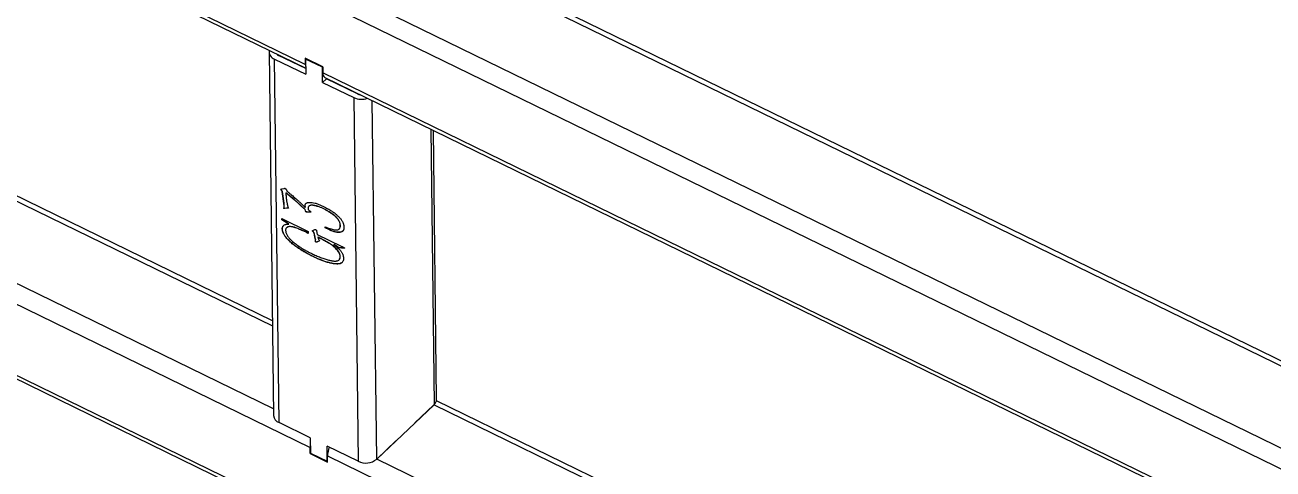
# Model space of a CAD drawing. Header units: millimetres. Extents: x 0 to 14850, y 0 to 10500.
# Drawn here: x 7003 to 9513, y 3374 to 4267 of the extents above; entities that cross this region are included whole.
import ezdxf

# ---------------------------------------------------------------- set-up
doc = ezdxf.new("R2010")
doc.units = ezdxf.units.MM
doc.header["$LTSCALE"] = 50

msp = doc.modelspace()

# ---------------------------------------------------------------- linework, layer by layer
for p, q in [((10061.4, 3156.3), (2368.5, 6907.5)), ((2353.1, 6873.2), (10046, 3121.9)), ((10058.9, 2064.1), (2366.1, 5815.4)), ((2370.1, 5806.2), (10062.9, 2054.9)), ((7567.1, 4187.7), (4835.5, 5519.8)), ((4839.5, 5510.6), (7567.9, 4180.2)), ((5059.4, 4852.5), (7501, 3661.8)), ((7500.9, 3672.2), (5064.2, 4860.4)), ((4845, 4749.5), (7576.6, 3417.5)), ((7503.1, 3495.2), (4944, 4743.1)), ((7731.2, 4458.2), (10176.7, 3265.6)), ((10186.3, 3271.3), (7743.2, 4462.6)), ((7494.3, 4213), (7503.2, 3481.8)), ((7505.3, 4198.5), (7568, 4167.9)), ((7514.3, 3467.3), (7505.3, 4198.5)), ((7510.3, 4208.3), (7510.3, 4207.8)), ((7567.9, 4179.2), (7513.1, 4205.9)), ((7602.1, 4183.1), (7567, 4200.2)), ((7567, 4200.2), (7567.1, 4187.7)), ((7568.7, 4199.4), (7567.7, 4198.4)), ((7567.7, 4198.4), (7568, 4167.9)), ((7601.4, 4181.9), (7567.7, 4198.4)), ((7602.1, 4182.6), (7601.4, 4181.9)), ((7601.8, 4151.5), (7601.4, 4181.9)), ((7602.1, 4183.1), (7602.2, 4170.6)), ((10047.7, 2978.1), (7602.2, 4170.6)), ((7609.6, 4158.9), (7601.8, 4151.5)), ((7601.8, 4151.5), (7664.5, 4120.9)), ((7606.2, 4161.5), (10051.7, 2969)), ((7609.6, 4158.9), (7609.6, 4159.8)), ((7672.4, 4128.3), (7609.6, 4158.9)), ((7627.7, 4150.1), (7627.7, 4151)), ((7646.4, 4141.9), (7646.5, 4140.9)), ((7664.5, 4120.9), (7673.5, 3389.6)), ((7710.8, 3393.9), (7701.9, 4114.8)), ((7819.3, 4057.5), (7826.1, 3503.3)), ((7831.2, 3514.2), (7824.6, 4055)), ((7519.1, 3934.5), (7517.5, 3936.7)), ((7519.3, 3934.7), (7517.9, 3936.7)), ((7519.3, 3934.7), (7519.1, 3934.5)), ((7520.9, 3931.9), (7519.1, 3934.5)), ((7521.1, 3932.1), (7519.3, 3934.7)), ((7520.4, 3937.3), (7525.1, 3938.4)), ((7521.1, 3932.1), (7520.9, 3931.9)), ((7524, 3908.3), (7520.9, 3931.9)), ((7524.3, 3908.5), (7521.1, 3932.1)), ((7528.1, 3929.6), (7527.9, 3929.3)), ((7544.5, 3915.6), (7527.9, 3929.3)), ((7544.7, 3915.9), (7528.1, 3929.6)), ((7529.1, 3935.2), (7530.9, 3932.4)), ((7544.7, 3915.9), (7544.5, 3915.6)), ((7524.3, 3908.5), (7524, 3908.3)), ((7524.3, 3902.6), (7524, 3908.3)), ((7524.6, 3902.8), (7524.3, 3908.5)), ((7524.6, 3902.8), (7524.3, 3902.6)), ((7533.1, 3898.8), (7525.9, 3898)), ((7526.2, 3898.2), (7525.9, 3898)), ((7533, 3899), (7526.2, 3898.2)), ((7529.4, 3913.4), (7530.4, 3907.6)), ((7532.3, 3901), (7533.1, 3898.8)), ((7555.8, 3910.9), (7566.9, 3900.2)), ((7566.9, 3896), (7566.6, 3895.8)), ((7567.6, 3893), (7566.6, 3895.8)), ((7567.2, 3900.4), (7566.9, 3900.2)), ((7567.8, 3893.3), (7566.9, 3896)), ((7567.8, 3893.3), (7567.6, 3893)), ((7568.2, 3891.3), (7567.6, 3893)), ((7568.5, 3891.5), (7567.8, 3893.3)), ((7568.5, 3891.5), (7568.2, 3891.3)), ((7570.4, 3890.9), (7570.1, 3890.7)), ((7576.1, 3890.6), (7570.1, 3890.7)), ((7576.4, 3890.8), (7570.4, 3890.9)), ((7572.8, 3898.9), (7573.2, 3895.9)), ((7573.2, 3895.9), (7575.7, 3893.4)), ((7576.4, 3890.8), (7576.1, 3890.6)), ((7595, 3901.3), (7594.8, 3901.1)), ((7520.2, 3877.5), (7572.9, 3851.7)), ((7520.2, 3875.3), (7520.2, 3877.5)), ((7520.5, 3875.6), (7520.2, 3875.3)), ((7534, 3866.5), (7520.2, 3875.3)), ((7520.5, 3875.6), (7520.4, 3877.3)), ((7534.3, 3866.7), (7520.5, 3875.6)), ((7531, 3866.6), (7534, 3866.5)), ((7534.3, 3866.7), (7534, 3866.5)), ((7521.1, 3856.9), (7520.8, 3856.7)), ((7572.9, 3851.7), (7573.2, 3847.9)), ((7581.2, 3852.8), (7586.5, 3855.4)), ((7583.2, 3850.7), (7581.2, 3852.8)), ((7583.5, 3851), (7581.6, 3852.9)), ((7583.5, 3851), (7583.2, 3850.7)), ((7585.9, 3845.3), (7585.6, 3845)), ((7586.6, 3840), (7585.6, 3845)), ((7586.9, 3840.2), (7585.9, 3845.3)), ((7586.9, 3840.2), (7586.6, 3840)), ((7587.9, 3836.1), (7586.9, 3840.2)), ((7589.4, 3854.4), (7589.6, 3853.1)), ((7589.6, 3853.1), (7590.8, 3845.8)), ((7590.8, 3845.8), (7639.3, 3822.2)), ((7592.7, 3840.4), (7592.4, 3840.1)), ((7598.3, 3837.1), (7592.4, 3840.1)), ((7598.5, 3837.3), (7592.7, 3840.4)), ((7607.1, 3858.9), (7607.1, 3860.8)), ((7607.4, 3859.1), (7607.1, 3858.9)), ((7614.7, 3855.4), (7607.1, 3858.9)), ((7607.4, 3859.1), (7607.3, 3861)), ((7614.9, 3855.6), (7607.4, 3859.1)), ((7614.9, 3855.6), (7614.7, 3855.4)), ((7637.7, 3864.6), (7637.4, 3864.4)), ((7587.6, 3835.8), (7586.6, 3840)), ((7587.9, 3836.1), (7587.6, 3835.8)), ((7587.7, 3831.6), (7587.6, 3835.8)), ((7587.9, 3831.8), (7587.7, 3831.6)), ((7587.9, 3831.8), (7587.9, 3836.1)), ((7595.4, 3832.9), (7590.4, 3830.4)), ((7590.7, 3830.7), (7590.4, 3830.4)), ((7595.4, 3833), (7590.7, 3830.7)), ((7594.2, 3835.6), (7595.4, 3832.9)), ((7598.5, 3837.3), (7598.3, 3837.1)), ((7625, 3825.3), (7624.8, 3825.1)), ((7631.8, 3820.6), (7624.8, 3825.1)), ((7632, 3820.8), (7625, 3825.3)), ((7632, 3820.8), (7631.8, 3820.6)), ((7633.7, 3819.1), (7631.8, 3820.6)), ((7634, 3819.3), (7632, 3820.8)), ((7634, 3819.3), (7633.7, 3819.1)), ((7636.9, 3818.8), (7636.6, 3818.6)), ((7639.9, 3818.5), (7636.6, 3818.6)), ((7640.2, 3818.8), (7636.9, 3818.8)), ((7640.2, 3818.8), (7639.9, 3818.5)), ((7642.4, 3818.2), (7639.9, 3818.5)), ((7642.7, 3818.4), (7640.2, 3818.8)), ((7642.7, 3818.4), (7642.4, 3818.2)), ((7564.6, 3811.2), (7564.3, 3811)), ((7637.5, 3800.1), (7637.3, 3799.9)), ((7826.1, 3503.3), (7710.8, 3393.9)), ((7787.7, 3466.8), (7825.9, 3503.1)), ((7825.9, 3503.1), (7825.9, 3503.1)), ((7825.9, 3503), (7825.9, 3503.1)), ((7826.1, 3503.3), (10065.3, 2411.4)), ((10065.2, 2421.8), (7830.9, 3511.3)), ((7577, 3436.7), (7514.3, 3467.3)), ((7787.7, 3466.8), (7787.7, 3466.8)), ((7576.7, 3405), (7576.6, 3417.5)), ((7577, 3436.7), (7577.4, 3406.2)), ((7673.5, 3389.6), (7610.8, 3420.2)), ((7611.1, 3389.8), (7610.8, 3420.2)), ((7711, 3394.1), (7749.2, 3430.4)), ((7749.2, 3430.4), (7749.2, 3430.4)), ((7749.2, 3430.4), (7749.2, 3430.4)), ((7577.8, 3406), (7576.7, 3405)), ((7576.7, 3405), (7611.8, 3387.9)), ((7577.4, 3406.2), (7611.1, 3389.8)), ((7611.8, 3390.4), (7611.1, 3389.8)), ((7611.7, 3400.4), (10057.2, 2207.9)), ((7611.8, 3387.9), (7611.7, 3400.4)), ((10067.3, 2244.8), (7710.8, 3393.9)), ((7711, 3394.2), (7711, 3394.1))]:
    msp.add_line(p, q)
at = {"flags": 128}
for points in [[(7567.1, 4187.7), (7567.4, 4184.6), (7567.9, 4182.8)], [(7577.2, 3423.8), (7576.8, 3421.1), (7576.6, 3417.5)]]:
    msp.add_lwpolyline(points, dxfattribs=at)
for centre, radius, start, end in [((7510.6, 4213.8), 16.2, 172.5338, 250.7171), ((7517.8, 4216), 11.1, 221.4233, 245.2269), ((7611.6, 4169.3), 9.48, 171.7327, 235.0995), ((7680, 4154.4), 36.9, 245.2261, 289.3102), ((7679.7, 4143.7), 17.1, 244.6283, 262.1464), ((7816.6, 3514.4), 14.6, 310.6879, 359.2426), ((7520.3, 3483.3), 17.1, 185.0262, 249.4236), ((7657.5, 3398.8), 45.9, 155.5444, 178.0115), ((7688.7, 3421.1), 35, 244.2088, 308.9722)]:
    msp.add_arc(centre, radius, start, end)
for points, knots in [([(7517.5, 3936.7), (7517.6, 3936.7), (7517.8, 3936.7), (7518.4, 3936.8), (7519.2, 3937.1), (7520, 3937.2), (7520.4, 3937.3)], [0, 0, 0, 0, 0.05996, 0.245803, 0.562338, 1, 1, 1, 1]), ([(7525.1, 3938.4), (7525.4, 3938.5), (7525.9, 3938.6), (7526.8, 3938.4), (7527.4, 3937.9), (7527.9, 3937.2), (7528.5, 3936.3), (7528.9, 3935.6), (7529.1, 3935.2)], [0, 0, 0, 0, 0.236505, 0.393034, 0.471298, 0.599376, 0.773696, 1, 1, 1, 1]), ([(7527.9, 3929.3), (7528, 3928.1), (7528.3, 3925.3), (7528.6, 3921.7), (7528.8, 3918.8), (7529, 3916.8), (7529.2, 3915), (7529.3, 3913.9), (7529.4, 3913.4)], [0, 0, 0, 0, 0.240019, 0.522018, 0.666348, 0.793885, 0.904533, 1, 1, 1, 1]), ([(7530.9, 3932.4), (7532.5, 3931.1), (7535.5, 3928.5), (7539.7, 3924.9), (7543.5, 3921.7), (7546.9, 3918.8), (7549.7, 3916.3), (7552.2, 3914.2), (7554.1, 3912.4), (7555.3, 3911.3), (7555.8, 3910.9)], [0, 0, 0, 0, 0.188413, 0.357486, 0.50962, 0.643418, 0.759307, 0.857858, 0.937578, 1, 1, 1, 1]), ([(7566.6, 3895.8), (7565.7, 3896.6), (7564, 3898.2), (7561.5, 3900.5), (7559.2, 3902.6), (7557, 3904.5), (7555.1, 3906.3), (7553.4, 3907.9), (7551.9, 3909.2), (7550.2, 3910.7), (7548.4, 3912.3), (7546.6, 3913.8), (7545.4, 3914.9), (7544.7, 3915.4), (7544.5, 3915.6)], [0, 0, 0, 0, 0.122989, 0.236923, 0.342872, 0.438736, 0.52554, 0.604361, 0.673621, 0.733332, 0.833059, 0.911996, 0.966393, 1, 1, 1, 1]), ([(7566.9, 3896), (7566, 3896.8), (7564.2, 3898.4), (7561.7, 3900.7), (7559.4, 3902.9), (7557.3, 3904.8), (7555.4, 3906.5), (7553.6, 3908.1), (7552.1, 3909.5), (7550.4, 3911), (7548.6, 3912.5), (7546.9, 3914), (7545.6, 3915.1), (7545, 3915.7), (7544.7, 3915.9)], [0, 0, 0, 0, 0.122989, 0.236923, 0.342872, 0.438736, 0.52554, 0.604361, 0.673621, 0.733332, 0.833059, 0.911996, 0.966393, 1, 1, 1, 1]), ([(7525.9, 3898), (7525.6, 3897.9), (7525.2, 3897.8), (7524.5, 3897.9), (7524, 3897.9), (7523.6, 3898.3), (7523.6, 3899), (7524, 3899.3), (7524.4, 3899.8), (7524.5, 3900.5), (7524.5, 3901.4), (7524.4, 3902.2), (7524.3, 3902.6)], [0, 0, 0, 0, 0.132626, 0.226407, 0.283511, 0.321382, 0.395317, 0.518693, 0.60425, 0.708291, 0.840764, 1, 1, 1, 1]), ([(7526.2, 3898.2), (7525.9, 3898.1), (7525.4, 3898.1), (7524.7, 3898.1), (7524.3, 3898.1), (7523.8, 3898.6), (7523.9, 3899.2), (7524.3, 3899.5), (7524.7, 3900), (7524.7, 3900.8), (7524.8, 3901.7), (7524.6, 3902.4), (7524.6, 3902.8)], [0, 0, 0, 0, 0.132626, 0.226407, 0.283511, 0.321382, 0.395317, 0.518693, 0.60425, 0.708291, 0.840764, 1, 1, 1, 1]), ([(7530.4, 3907.6), (7530.5, 3907.4), (7530.7, 3906.7), (7531.1, 3905.3), (7531.6, 3903.3), (7532, 3901.8), (7532.3, 3901)], [0, 0, 0, 0, 0.119615, 0.326343, 0.618028, 1, 1, 1, 1]), ([(7566.9, 3900.2), (7566.9, 3900.8), (7566.7, 3902.1), (7566.5, 3904), (7566.8, 3905.8), (7567.5, 3907.2), (7568.5, 3908.2), (7569.4, 3908.9), (7570.6, 3909.5), (7572.1, 3910), (7573.8, 3910.2), (7575.9, 3910.3), (7578.3, 3910.2), (7581.9, 3909.8), (7586.8, 3908.9), (7592.9, 3906.9), (7599.1, 3904.3), (7603.2, 3902.4), (7605.2, 3901.4)], [0, 0, 0, 0, 0.04128, 0.07963, 0.120521, 0.171879, 0.201573, 0.233457, 0.268627, 0.306681, 0.348857, 0.396483, 0.449631, 0.509275, 0.6325, 0.756121, 0.878824, 1, 1, 1, 1]), ([(7567.2, 3900.4), (7567, 3901.7), (7566.6, 3904.4), (7567.2, 3907), (7568.2, 3907.8), (7568.4, 3907.9)], [0, 0, 0, 0, 0.446358, 0.890445, 1, 1, 1, 1]), ([(7570.1, 3890.7), (7569.8, 3890.7), (7569.2, 3890.6), (7568.5, 3891.1), (7568.2, 3891.3)], [0, 0, 0, 0, 0.57363, 1, 1, 1, 1]), ([(7570.4, 3890.9), (7570, 3890.9), (7569.4, 3890.9), (7568.7, 3891.3), (7568.5, 3891.5)], [0, 0, 0, 0, 0.57363, 1, 1, 1, 1]), ([(7573.5, 3901.9), (7573.4, 3901.9), (7572.6, 3901.3), (7572.7, 3900), (7572.8, 3898.9)], [0, 0, 0, 0, 0.0923, 1, 1, 1, 1]), ([(7594.8, 3901.1), (7592.4, 3901.9), (7587.7, 3903.4), (7581, 3904.6), (7576.3, 3904.2), (7574.6, 3902.8), (7574.2, 3902.4)], [0, 0, 0, 0, 0.3049797, 0.6097993, 0.9135223, 1, 1, 1, 1]), ([(7595, 3901.3), (7592.7, 3902.1), (7588, 3903.7), (7581.3, 3904.8), (7576.5, 3904.4), (7574.8, 3903), (7574.4, 3902.7)], [0, 0, 0, 0, 0.3049797, 0.6097993, 0.9135223, 1, 1, 1, 1]), ([(7575.7, 3893.4), (7576, 3893.1), (7576.6, 3892.6), (7577.3, 3891.8), (7577.7, 3891.3), (7578.1, 3890.9), (7578, 3890.6), (7577.6, 3890.6), (7577, 3890.5), (7576.4, 3890.6), (7576.1, 3890.6)], [0, 0, 0, 0, 0.2074572, 0.3616487, 0.4706106, 0.5322487, 0.5771748, 0.6658633, 0.8050831, 1, 1, 1, 1]), ([(7578.2, 3890.9), (7578.2, 3890.9), (7578.1, 3890.8), (7577.9, 3890.8), (7577.3, 3890.8), (7576.8, 3890.8), (7576.4, 3890.8)], [0, 0, 0, 0, 0.081591, 0.206756, 0.403719, 1, 1, 1, 1]), ([(7637.4, 3864.4), (7637.4, 3865.1), (7637.2, 3866.6), (7636.7, 3868.9), (7635.8, 3871.2), (7634.7, 3873.4), (7633.2, 3875.7), (7631.5, 3878), (7629.4, 3880.2), (7626.3, 3883), (7622, 3886.4), (7616.6, 3890.1), (7611, 3893.4), (7605.5, 3896.4), (7600.1, 3899.1), (7596.5, 3900.4), (7594.8, 3901.1)], [0, 0, 0, 0, 0.04627, 0.090624, 0.133642, 0.177126, 0.220576, 0.265438, 0.311953, 0.361369, 0.465849, 0.574326, 0.68397, 0.79135, 0.896245, 1, 1, 1, 1]), ([(7637.7, 3864.6), (7637.6, 3865.3), (7637.5, 3866.8), (7636.9, 3869.1), (7636, 3871.4), (7634.9, 3873.7), (7633.4, 3876), (7631.7, 3878.2), (7629.7, 3880.4), (7626.6, 3883.3), (7622.3, 3886.6), (7616.8, 3890.3), (7611.3, 3893.6), (7605.8, 3896.7), (7600.3, 3899.3), (7596.8, 3900.6), (7595, 3901.3)], [0, 0, 0, 0, 0.04627, 0.090624, 0.133642, 0.177126, 0.220576, 0.265438, 0.311953, 0.361369, 0.465849, 0.574326, 0.68397, 0.79135, 0.896245, 1, 1, 1, 1]), ([(7605.2, 3901.4), (7606.8, 3900.6), (7609.9, 3898.9), (7614.2, 3896.5), (7617.9, 3894.2), (7622.2, 3891.5), (7626.9, 3888), (7631.2, 3884.3), (7634.3, 3881.4), (7636.4, 3879.2), (7638.3, 3877), (7639.9, 3874.8), (7641.3, 3872.6), (7642.4, 3870.6), (7643.3, 3868.8), (7643.9, 3866.6), (7644.4, 3864), (7644.6, 3862.1), (7644.6, 3861.2)], [0, 0, 0, 0, 0.094536, 0.179588, 0.254219, 0.319018, 0.434233, 0.541943, 0.592556, 0.640664, 0.686848, 0.731484, 0.773495, 0.811979, 0.847583, 0.879952, 0.941293, 1, 1, 1, 1]), ([(7520.8, 3856.7), (7520.8, 3857.3), (7520.8, 3858.4), (7521.1, 3859.9), (7521.6, 3861.2), (7522.4, 3862.7), (7523.9, 3864.3), (7526, 3865.3), (7527.8, 3865.9), (7529, 3866.3), (7530, 3866.5), (7530.7, 3866.6), (7531, 3866.6)], [0, 0, 0, 0, 0.09355, 0.182475, 0.269034, 0.354228, 0.527613, 0.715062, 0.806312, 0.88357, 0.948148, 1, 1, 1, 1]), ([(7564.3, 3811), (7562, 3812.4), (7557.2, 3815.3), (7551.2, 3819.4), (7546.3, 3822.9), (7542.7, 3825.7), (7539.2, 3828.7), (7535.8, 3831.7), (7532.7, 3834.7), (7529.9, 3837.6), (7527.7, 3840.4), (7525.8, 3843), (7524.4, 3845.3), (7523.3, 3847.5), (7522.4, 3849.3), (7521.7, 3851.4), (7521.1, 3853.9), (7520.9, 3855.7), (7520.8, 3856.7)], [0, 0, 0, 0, 0.126875, 0.26151, 0.330229, 0.398329, 0.466356, 0.533691, 0.597757, 0.655467, 0.70742, 0.754407, 0.796644, 0.833775, 0.865799, 0.893553, 0.945163, 1, 1, 1, 1]), ([(7521.1, 3856.9), (7521.1, 3858.7), (7521.1, 3860.7), (7522.1, 3861.8), (7522.2, 3861.9)], [0, 0, 0, 0, 0.899852, 1, 1, 1, 1]), ([(7564.6, 3811.2), (7562.3, 3812.6), (7557.4, 3815.6), (7551.4, 3819.6), (7546.6, 3823.1), (7542.9, 3825.9), (7539.4, 3828.9), (7536, 3831.9), (7532.9, 3834.9), (7530.2, 3837.8), (7527.9, 3840.6), (7526.1, 3843.2), (7524.7, 3845.6), (7523.5, 3847.7), (7522.7, 3849.5), (7521.9, 3851.6), (7521.4, 3854.1), (7521.2, 3856), (7521.1, 3856.9)], [0, 0, 0, 0, 0.126875, 0.26151, 0.330229, 0.398329, 0.466356, 0.533691, 0.597757, 0.655467, 0.70742, 0.754407, 0.796644, 0.833775, 0.865799, 0.893553, 0.945163, 1, 1, 1, 1]), ([(7573.2, 3847.9), (7572.3, 3848.4), (7570.3, 3849.3), (7567.2, 3850.9), (7563.9, 3852.4), (7561, 3853.7), (7558.6, 3854.8), (7556.6, 3855.6), (7554.3, 3856.5), (7551.1, 3857.8), (7547.1, 3859.2), (7542.7, 3860.6), (7538.7, 3861.4), (7535.7, 3861.5), (7533.4, 3861.3), (7531.9, 3861), (7530.7, 3860.4), (7529.3, 3859.4), (7528.1, 3857.6), (7527.8, 3855.7), (7527.6, 3854.8)], [0, 0, 0, 0, 0.051918, 0.111407, 0.174691, 0.237463, 0.271063, 0.309597, 0.35254, 0.40038, 0.494836, 0.576504, 0.652266, 0.73063, 0.769331, 0.805061, 0.838333, 0.870025, 0.93318, 1, 1, 1, 1]), ([(7527.6, 3854.8), (7527.6, 3853.9), (7527.7, 3852.3), (7528.2, 3849.8), (7529.1, 3847.2), (7530.3, 3844.5), (7532, 3841.8), (7534.2, 3839), (7536.9, 3836), (7539.9, 3833.1), (7543.3, 3830.2), (7546.7, 3827.3), (7550.2, 3824.7), (7554.9, 3821.4), (7560.6, 3817.7), (7567.3, 3813.9), (7573.8, 3810.4), (7578.1, 3808.3), (7580.2, 3807.3)], [0, 0, 0, 0, 0.042955, 0.083376, 0.123261, 0.1629, 0.204401, 0.249819, 0.29921, 0.354213, 0.411664, 0.468737, 0.52579, 0.583341, 0.694342, 0.79876, 0.899663, 1, 1, 1, 1]), ([(7573.4, 3848.2), (7569, 3850.3), (7560.1, 3854.7), (7549, 3859.1), (7540.4, 3861.5), (7534.4, 3862.1), (7531.6, 3860.7), (7530.4, 3860)], [0, 0, 0, 0, 0.2911807, 0.582317, 0.7277959, 0.8732096, 1, 1, 1, 1]), ([(7585.6, 3845), (7585.5, 3845.4), (7585.4, 3846.3), (7584.8, 3847.9), (7584.2, 3849.5), (7583.5, 3850.4), (7583.2, 3850.7)], [0, 0, 0, 0, 0.191467, 0.503414, 0.805851, 1, 1, 1, 1]), ([(7585.9, 3845.3), (7585.8, 3845.6), (7585.6, 3846.5), (7585.1, 3848.1), (7584.5, 3849.7), (7583.7, 3850.6), (7583.5, 3851)], [0, 0, 0, 0, 0.191467, 0.503414, 0.805851, 1, 1, 1, 1]), ([(7586.5, 3855.4), (7586.7, 3855.5), (7587.2, 3855.6), (7588.1, 3855.3), (7588.9, 3855), (7589.2, 3854.5), (7589.4, 3854.4)], [0, 0, 0, 0, 0.3163371, 0.610484, 0.8455065, 1, 1, 1, 1]), ([(7592.4, 3840.1), (7592.6, 3839.6), (7593, 3838.6), (7593.5, 3837.3), (7593.9, 3836.3), (7594.1, 3835.8), (7594.2, 3835.6)], [0, 0, 0, 0, 0.362799, 0.652475, 0.863991, 1, 1, 1, 1]), ([(7607.1, 3860.8), (7608.2, 3860.4), (7610.4, 3859.6), (7613.5, 3858.5), (7616.3, 3857.6), (7619.6, 3856.5), (7623.4, 3855.4), (7627.4, 3854.8), (7630.9, 3854.9), (7633.6, 3855.7), (7635.7, 3857.2), (7636.9, 3859.2), (7637.5, 3861.7), (7637.5, 3863.5), (7637.4, 3864.4)], [0, 0, 0, 0, 0.082867, 0.158697, 0.228987, 0.292367, 0.406267, 0.510535, 0.605384, 0.694793, 0.776939, 0.854799, 0.928477, 1, 1, 1, 1]), ([(7644.6, 3861.2), (7644.6, 3860.5), (7644.7, 3859), (7644.5, 3856.9), (7644.1, 3855.2), (7643.5, 3853.7), (7642.6, 3852.4), (7641.3, 3851.5), (7639.6, 3850.7), (7637.6, 3850.1), (7635.3, 3849.8), (7632.7, 3849.8), (7629.9, 3850.1), (7625.9, 3851), (7620.9, 3852.6), (7616.7, 3854.4), (7614.7, 3855.4)], [0, 0, 0, 0, 0.059204, 0.113901, 0.165358, 0.212596, 0.260736, 0.312276, 0.369394, 0.432369, 0.499555, 0.567585, 0.638175, 0.711185, 0.857776, 1, 1, 1, 1]), ([(7643, 3853), (7642, 3852.2), (7639.9, 3850.6), (7635.1, 3849.8), (7629.1, 3850.4), (7622.1, 3852.4), (7617.3, 3854.5), (7614.9, 3855.6)], [0, 0, 0, 0, 0.164347, 0.331439, 0.553982, 0.777032, 1, 1, 1, 1]), ([(7635.7, 3857.7), (7636.3, 3858.5), (7637.7, 3860.2), (7637.7, 3863), (7637.7, 3864.6)], [0, 0, 0, 0, 0.440327, 1, 1, 1, 1]), ([(7590.4, 3830.4), (7590.2, 3830.2), (7589.8, 3829.9), (7589, 3829.9), (7588.6, 3830.3), (7588.2, 3830.7), (7587.9, 3831.1), (7587.8, 3831.4), (7587.7, 3831.6)], [0, 0, 0, 0, 0.350484, 0.527084, 0.64708, 0.750783, 0.854774, 1, 1, 1, 1]), ([(7590.7, 3830.7), (7590.4, 3830.5), (7590.1, 3830.2), (7589.3, 3830.2), (7588.8, 3830.6), (7588.4, 3830.9), (7588.1, 3831.3), (7588, 3831.7), (7587.9, 3831.8)], [0, 0, 0, 0, 0.350484, 0.527084, 0.64708, 0.750783, 0.854774, 1, 1, 1, 1]), ([(7637.3, 3799.9), (7637.3, 3800.7), (7637.3, 3802.4), (7636.7, 3805.1), (7635.6, 3808.1), (7633.9, 3811.1), (7631.5, 3814.3), (7628.6, 3817.4), (7625.2, 3820.5), (7621.5, 3823.4), (7617.6, 3826.1), (7613.6, 3828.5), (7609.8, 3830.7), (7606.1, 3832.9), (7602.2, 3835), (7599.6, 3836.4), (7598.3, 3837.1)], [0, 0, 0, 0, 0.055936, 0.112854, 0.170682, 0.23044, 0.29538, 0.366568, 0.443456, 0.523318, 0.605302, 0.686891, 0.766851, 0.840773, 0.916895, 1, 1, 1, 1]), ([(7637.5, 3800.1), (7637.5, 3801), (7637.5, 3802.6), (7636.9, 3805.4), (7635.8, 3808.3), (7634.1, 3811.4), (7631.8, 3814.5), (7628.8, 3817.7), (7625.4, 3820.8), (7621.7, 3823.6), (7617.8, 3826.3), (7613.9, 3828.8), (7610, 3831), (7606.3, 3833.1), (7602.5, 3835.2), (7599.9, 3836.6), (7598.5, 3837.3)], [0, 0, 0, 0, 0.055936, 0.112854, 0.170682, 0.23044, 0.29538, 0.366568, 0.443456, 0.523318, 0.605302, 0.686891, 0.766851, 0.840773, 0.916895, 1, 1, 1, 1]), ([(7624.8, 3825.1), (7625.3, 3824.6), (7626.7, 3823.4), (7629.3, 3821.4), (7632.3, 3818.9), (7635, 3816.4), (7637.2, 3814.2), (7638.8, 3812.2), (7640.1, 3810.2), (7641.4, 3808), (7642.3, 3805.8), (7643.1, 3803.6), (7643.6, 3801.5), (7643.8, 3800.2), (7643.8, 3799.5)], [0, 0, 0, 0, 0.065987, 0.160923, 0.277349, 0.4098, 0.479506, 0.549726, 0.62206, 0.697685, 0.774405, 0.849698, 0.925012, 1, 1, 1, 1]), ([(7636.6, 3818.6), (7636.1, 3818.6), (7635.2, 3818.5), (7634.2, 3818.9), (7633.7, 3819.1)], [0, 0, 0, 0, 0.565776, 1, 1, 1, 1]), ([(7636.9, 3818.8), (7636.4, 3818.8), (7635.5, 3818.8), (7634.4, 3819.2), (7634, 3819.3)], [0, 0, 0, 0, 0.565776, 1, 1, 1, 1]), ([(7639.3, 3822.2), (7639.9, 3821.9), (7640.9, 3821.4), (7642.4, 3820.6), (7643.6, 3820), (7644.6, 3819.5), (7645.3, 3819.1), (7645.8, 3818.8), (7646.1, 3818.6), (7646.4, 3818.2), (7645.3, 3818.4), (7644.5, 3818.1), (7643.4, 3818.1), (7642.7, 3818.2), (7642.4, 3818.2)], [0, 0, 0, 0, 0.1457708, 0.2739732, 0.3795613, 0.4650501, 0.5305887, 0.5761063, 0.5999495, 0.6090113, 0.6785255, 0.7984281, 0.9234374, 1, 1, 1, 1]), ([(7646.5, 3818.5), (7646.4, 3818.5), (7646.4, 3818.5), (7646.2, 3818.5), (7645.7, 3818.5), (7644.6, 3818.4), (7643.5, 3818.4), (7642.7, 3818.4)], [0, 0, 0, 0, 0.0204685, 0.0450204, 0.1623769, 0.3573291, 1, 1, 1, 1]), ([(7643.8, 3799.5), (7643.9, 3798.3), (7644.1, 3796), (7643.4, 3792.9), (7642.1, 3790.4), (7640.6, 3788.7), (7639.1, 3787.7), (7637.7, 3787.1), (7636.1, 3786.7), (7634.2, 3786.4), (7632.1, 3786.3), (7629.6, 3786.3), (7627, 3786.5), (7624, 3786.9), (7620.8, 3787.4), (7617.4, 3788.1), (7613.8, 3789), (7608.8, 3790.5), (7602.6, 3792.5), (7595.4, 3795.4), (7588.2, 3798.6), (7580.7, 3802.1), (7572.6, 3806.2), (7567.1, 3809.4), (7564.3, 3811)], [0, 0, 0, 0, 0.0403003, 0.080356, 0.1195791, 0.1573121, 0.1767137, 0.1974974, 0.2198456, 0.2439737, 0.2702161, 0.2989485, 0.3303965, 0.3641005, 0.4002389, 0.43762, 0.4770858, 0.5183317, 0.5994777, 0.6731942, 0.7469287, 0.8266271, 0.911502, 1, 1, 1, 1]), ([(7639, 3788), (7638.9, 3787.9), (7637.6, 3786.9), (7632.3, 3786.4), (7623.5, 3786.9), (7610.7, 3789.9), (7596.3, 3795.1), (7580.4, 3802.4), (7569.9, 3808.3), (7564.6, 3811.2)], [0, 0, 0, 0, 0.008724, 0.08488, 0.237262, 0.389753, 0.593125, 0.796578, 1, 1, 1, 1]), ([(7580.2, 3807.3), (7583.1, 3805.9), (7588.9, 3803.2), (7596.3, 3800.2), (7602.2, 3797.9), (7606.5, 3796.4), (7610.5, 3795.2), (7614.1, 3794.2), (7617.5, 3793.5), (7620.5, 3792.8), (7623.1, 3792.5), (7625.4, 3792.2), (7627.4, 3792.2), (7629.2, 3792.2), (7630.7, 3792.5), (7632.5, 3793), (7634.3, 3793.9), (7635.9, 3795.4), (7637, 3797.4), (7637.2, 3799.1), (7637.3, 3799.9)], [0, 0, 0, 0, 0.12772, 0.264544, 0.33322, 0.398262, 0.459326, 0.516622, 0.569532, 0.616914, 0.6591, 0.696449, 0.730047, 0.761181, 0.790364, 0.817777, 0.867292, 0.911989, 0.954735, 1, 1, 1, 1]), ([(7635.5, 3795.4), (7635.8, 3795.6), (7637.1, 3796.6), (7637.3, 3798.5), (7637.5, 3800.1)], [0, 0, 0, 0, 0.17878, 1, 1, 1, 1])]:
    msp.add_open_spline(points, degree=3, knots=knots)

doc.saveas('drawing.dxf')
